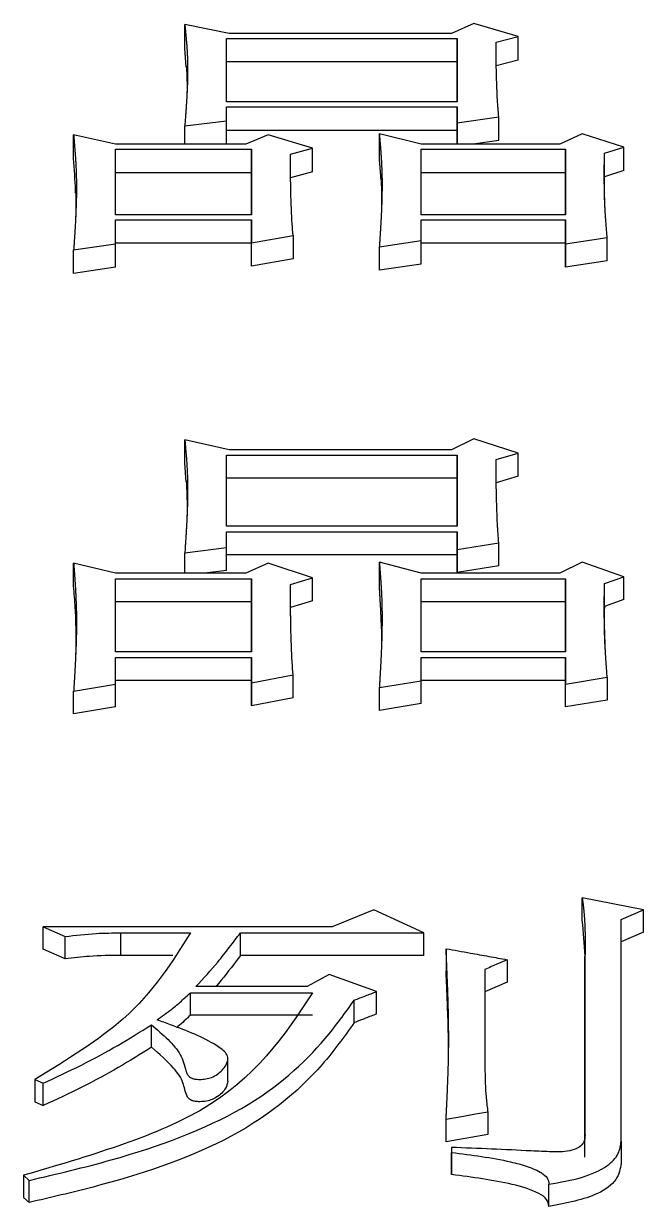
# Model space of a CAD drawing. Header units: millimetres. Extents: x 2223 to 4172, y 741 to 2119.
# Drawn here: x 2699.485 to 2701.897, y 1922.507 to 1927.11 of the extents above; entities that cross this region are included whole.
import ezdxf

# ---------------------------------------------------------------- set-up
doc = ezdxf.new("R2010")
doc.units = ezdxf.units.MM

msp = doc.modelspace()

# ---------------------------------------------------------------- linework, layer by layer
at = {"color": 7, "linetype": 'Continuous', "lineweight": 25}
for p, q in [((2700.112, 1927.0136), (2700.112, 1927.1057)), ((2700.2851, 1927.0714), (2700.112, 1927.1057)), ((2701.237, 1927.1095), (2701.1505, 1927.0714)), ((2701.4101, 1927.06), (2701.237, 1927.1095)), ((2700.2743, 1927.0523), (2701.1721, 1927.0523)), ((2701.1505, 1927.0714), (2700.2851, 1927.0714)), ((2701.1721, 1926.9603), (2701.1721, 1927.0523)), ((2701.3236, 1927.037), (2701.4101, 1927.06)), ((2701.4101, 1926.9679), (2701.4101, 1927.06)), ((2700.1178, 1926.9402), (2700.112, 1927.0136)), ((2701.1721, 1926.9603), (2700.2743, 1926.9603)), ((2701.4101, 1926.9679), (2701.3236, 1926.945)), ((2701.1721, 1926.8054), (2700.2743, 1926.8054)), ((2700.2743, 1926.7312), (2700.2743, 1926.7859)), ((2700.2743, 1926.7859), (2701.1721, 1926.7859)), ((2701.1721, 1926.7859), (2701.1721, 1926.7234)), ((2701.1721, 1926.6942), (2701.1721, 1926.7859)), ((2700.112, 1926.7116), (2700.2743, 1926.7312)), ((2700.112, 1926.6409), (2700.112, 1926.7116)), ((2700.2743, 1926.6408), (2700.2743, 1926.7312)), ((2701.1721, 1926.7234), (2701.3344, 1926.7469)), ((2701.1721, 1926.7234), (2701.1721, 1926.6408)), ((2701.3344, 1926.6552), (2701.3344, 1926.7469)), ((2699.6793, 1926.5847), (2699.6793, 1926.6763)), ((2699.8416, 1926.6409), (2699.6793, 1926.6763)), ((2701.1721, 1926.6942), (2700.2743, 1926.6942)), ((2700.4366, 1926.6763), (2700.35, 1926.6408)), ((2700.6096, 1926.6251), (2700.4366, 1926.6763)), ((2700.8693, 1926.5886), (2700.8693, 1926.6802)), ((2701.0315, 1926.6408), (2700.8693, 1926.6802)), ((2701.1721, 1926.6408), (2701.1721, 1926.6942)), ((2701.6589, 1926.6802), (2701.5724, 1926.6408)), ((2701.8212, 1926.629), (2701.6589, 1926.6802)), ((2700.35, 1926.6408), (2699.8416, 1926.6409)), ((2699.8416, 1926.6211), (2700.3717, 1926.6211)), ((2699.8416, 1926.3661), (2699.8416, 1926.6211)), ((2700.3717, 1926.6211), (2700.3717, 1926.3661)), ((2700.3717, 1926.5296), (2700.3717, 1926.6211)), ((2700.5231, 1926.6014), (2700.6096, 1926.6251)), ((2700.6096, 1926.5335), (2700.6096, 1926.6251)), ((2701.5724, 1926.6408), (2701.0315, 1926.6408)), ((2701.0315, 1926.6211), (2701.594, 1926.6211)), ((2701.0315, 1926.3661), (2701.0315, 1926.6211)), ((2701.3344, 1926.6552), (2701.2351, 1926.6408)), ((2701.594, 1926.6211), (2701.594, 1926.3661)), ((2701.594, 1926.5296), (2701.594, 1926.6211)), ((2701.7455, 1926.6053), (2701.8212, 1926.629)), ((2701.8212, 1926.5375), (2701.8212, 1926.629)), ((2701.7455, 1926.5138), (2701.7455, 1926.6053)), ((2700.3717, 1926.5296), (2699.8416, 1926.5296)), ((2700.3717, 1926.3661), (2700.3717, 1926.5296)), ((2700.6096, 1926.5335), (2700.5231, 1926.5099)), ((2701.594, 1926.5296), (2701.0315, 1926.5296)), ((2701.594, 1926.3661), (2701.594, 1926.5296)), ((2701.8212, 1926.5375), (2701.7455, 1926.5138)), ((2700.3717, 1926.3661), (2699.8416, 1926.3661)), ((2699.8416, 1926.346), (2700.3717, 1926.346)), ((2699.8416, 1926.2531), (2699.8416, 1926.346)), ((2700.3717, 1926.346), (2700.3717, 1926.2571)), ((2700.3717, 1926.2548), (2700.3717, 1926.346)), ((2701.594, 1926.3661), (2701.0315, 1926.3661)), ((2701.0315, 1926.2652), (2701.0315, 1926.346)), ((2701.0315, 1926.346), (2701.594, 1926.3459)), ((2701.594, 1926.3459), (2701.594, 1926.253)), ((2701.594, 1926.2548), (2701.594, 1926.3459)), ((2699.6794, 1926.2287), (2699.8416, 1926.2531)), ((2700.3717, 1926.2548), (2699.8416, 1926.2548)), ((2699.8416, 1926.162), (2699.8416, 1926.2531)), ((2700.3717, 1926.2571), (2700.5339, 1926.2854)), ((2700.3717, 1926.1661), (2700.3717, 1926.2571)), ((2700.3717, 1926.1661), (2700.3717, 1926.2548)), ((2700.5339, 1926.2854), (2700.5339, 1926.1944)), ((2700.8693, 1926.2409), (2701.0315, 1926.2652)), ((2701.0315, 1926.1741), (2701.0315, 1926.2652)), ((2701.594, 1926.2548), (2701.0315, 1926.2548)), ((2701.594, 1926.253), (2701.7563, 1926.2773)), ((2701.594, 1926.162), (2701.594, 1926.2548)), ((2701.594, 1926.253), (2701.594, 1926.162)), ((2701.7563, 1926.1863), (2701.7563, 1926.2773)), ((2699.6794, 1926.1377), (2699.6794, 1926.2287)), ((2700.8693, 1926.1499), (2700.8693, 1926.2409)), ((2699.8416, 1926.162), (2699.6794, 1926.1377)), ((2700.5339, 1926.1944), (2700.3717, 1926.1661)), ((2701.0315, 1926.1741), (2700.8693, 1926.1499)), ((2701.7563, 1926.1863), (2701.594, 1926.162)), ((2700.1121, 1925.3999), (2700.1121, 1925.4899)), ((2700.2851, 1925.4515), (2700.1121, 1925.4899)), ((2701.2371, 1925.4942), (2701.1505, 1925.4515)), ((2701.4101, 1925.4387), (2701.2371, 1925.4942)), ((2700.2743, 1925.4302), (2701.1722, 1925.4301)), ((2701.1505, 1925.4515), (2700.2851, 1925.4515)), ((2701.1722, 1925.3402), (2701.1722, 1925.4301)), ((2701.3236, 1925.413), (2701.4101, 1925.4387)), ((2701.4101, 1925.3487), (2701.4101, 1925.4387)), ((2700.1173, 1925.3253), (2700.1121, 1925.3999)), ((2701.1722, 1925.3402), (2700.2743, 1925.3402)), ((2701.4101, 1925.3487), (2701.3236, 1925.3231)), ((2701.1722, 1925.1542), (2700.2743, 1925.1542)), ((2700.2743, 1925.0714), (2700.2743, 1925.1325)), ((2700.2743, 1925.1325), (2701.1722, 1925.1325)), ((2701.1722, 1925.1325), (2701.1722, 1925.0627)), ((2701.1722, 1925.0429), (2701.1722, 1925.1325)), ((2700.1121, 1925.0496), (2700.2743, 1925.0714)), ((2700.2743, 1924.9819), (2700.2743, 1925.0714)), ((2701.1722, 1925.0627), (2701.3344, 1925.0889)), ((2701.1722, 1925.0627), (2701.1722, 1924.9732)), ((2701.3344, 1924.9993), (2701.3344, 1925.0889)), ((2699.6794, 1924.9208), (2699.6794, 1925.0102)), ((2699.8416, 1924.9707), (2699.6794, 1925.0102)), ((2700.1121, 1924.9707), (2700.1121, 1925.0496)), ((2701.1722, 1925.0429), (2700.2743, 1925.0429)), ((2700.4366, 1925.0102), (2700.3501, 1924.9707)), ((2700.6097, 1924.9531), (2700.4366, 1925.0102)), ((2700.8693, 1924.9251), (2700.8693, 1925.0145)), ((2701.0315, 1924.9706), (2700.8693, 1925.0145)), ((2701.1722, 1924.9732), (2701.1722, 1925.0429)), ((2701.6589, 1925.0145), (2701.5724, 1924.9706)), ((2701.8212, 1924.9574), (2701.6589, 1925.0145)), ((2700.3501, 1924.9707), (2699.8416, 1924.9707)), ((2700.2743, 1924.9819), (2700.1905, 1924.9707)), ((2701.5724, 1924.9706), (2701.0315, 1924.9706)), ((2701.3344, 1924.9993), (2701.1722, 1924.9732)), ((2699.8416, 1924.9487), (2700.3717, 1924.9487)), ((2699.8416, 1924.6648), (2699.8416, 1924.9487)), ((2700.3717, 1924.9487), (2700.3717, 1924.6648)), ((2700.3717, 1924.8593), (2700.3717, 1924.9487)), ((2700.5231, 1924.9266), (2700.6097, 1924.9531)), ((2700.6097, 1924.8637), (2700.6097, 1924.9531)), ((2701.0315, 1924.9486), (2701.594, 1924.9486)), ((2701.0315, 1924.6648), (2701.0315, 1924.9486)), ((2701.594, 1924.9486), (2701.594, 1924.6648)), ((2701.594, 1924.8593), (2701.594, 1924.9486)), ((2701.7455, 1924.931), (2701.8212, 1924.9574)), ((2701.7455, 1924.8417), (2701.7455, 1924.931)), ((2701.8212, 1924.8681), (2701.8212, 1924.9574)), ((2700.3717, 1924.8593), (2699.8416, 1924.8593)), ((2700.3717, 1924.6648), (2700.3717, 1924.8593)), ((2700.6097, 1924.8637), (2700.5231, 1924.8373)), ((2701.594, 1924.8593), (2701.0315, 1924.8593)), ((2701.594, 1924.6648), (2701.594, 1924.8593)), ((2701.7455, 1924.8417), (2701.7454, 1924.8337)), ((2701.8212, 1924.8681), (2701.7455, 1924.8417)), ((2700.5244, 1924.7875), (2700.5239, 1924.8186)), ((2700.3717, 1924.6648), (2699.8416, 1924.6648)), ((2699.8416, 1924.5392), (2699.8416, 1924.6424)), ((2699.8416, 1924.6424), (2700.3717, 1924.6424)), ((2700.3717, 1924.6424), (2700.3717, 1924.5437)), ((2700.3717, 1924.5535), (2700.3717, 1924.6424)), ((2701.594, 1924.6648), (2701.0315, 1924.6648)), ((2701.0315, 1924.6424), (2701.594, 1924.6424)), ((2701.0316, 1924.5527), (2701.0315, 1924.6424)), ((2701.594, 1924.6424), (2701.5941, 1924.5392)), ((2701.594, 1924.5535), (2701.594, 1924.6424)), ((2700.3717, 1924.5535), (2699.8416, 1924.5535)), ((2700.3717, 1924.5437), (2700.534, 1924.5752)), ((2700.3717, 1924.4549), (2700.3717, 1924.5535)), ((2700.534, 1924.4863), (2700.534, 1924.5752)), ((2700.8693, 1924.5257), (2701.0316, 1924.5527)), ((2701.594, 1924.5535), (2701.0315, 1924.5535)), ((2701.0315, 1924.4639), (2701.0316, 1924.5527)), ((2701.594, 1924.4504), (2701.594, 1924.5535)), ((2701.5941, 1924.5392), (2701.7563, 1924.5661)), ((2701.7563, 1924.5661), (2701.7563, 1924.4773)), ((2699.6794, 1924.5122), (2699.8416, 1924.5392)), ((2699.6794, 1924.4234), (2699.6794, 1924.5122)), ((2699.8416, 1924.4504), (2699.8416, 1924.5392)), ((2700.3717, 1924.5437), (2700.3717, 1924.4549)), ((2700.8693, 1924.4369), (2700.8693, 1924.5257)), ((2701.594, 1924.4504), (2701.5941, 1924.5392)), ((2700.534, 1924.4863), (2700.3717, 1924.4549)), ((2701.0315, 1924.4639), (2700.8693, 1924.4369)), ((2701.7563, 1924.4773), (2701.594, 1924.4504)), ((2699.8416, 1924.4504), (2699.6794, 1924.4234)), ((2701.8969, 1923.6611), (2701.659, 1923.7082)), ((2701.659, 1923.6205), (2701.659, 1923.7082)), ((2700.8477, 1923.6611), (2700.6854, 1923.5951)), ((2701.0424, 1923.5714), (2700.8477, 1923.6611)), ((2701.8104, 1923.6234), (2701.8969, 1923.6611)), ((2701.8969, 1923.5735), (2701.8969, 1923.6611)), ((2699.5604, 1923.5951), (2699.6469, 1923.5572)), ((2700.6854, 1923.5951), (2699.5604, 1923.5951)), ((2699.5604, 1923.5075), (2699.5604, 1923.5951)), ((2701.8104, 1922.7611), (2701.8104, 1923.6234)), ((2699.6469, 1923.4697), (2699.6469, 1923.5572)), ((2699.8633, 1923.5714), (2700.1336, 1923.5714)), ((2699.8633, 1923.4839), (2699.8633, 1923.5714)), ((2700.3284, 1923.5714), (2701.0424, 1923.5714)), ((2700.3284, 1923.4839), (2700.3284, 1923.5714)), ((2701.0424, 1923.4839), (2701.0424, 1923.5714)), ((2701.8969, 1923.5735), (2701.8104, 1923.5358)), ((2699.6469, 1923.4697), (2699.5604, 1923.5075)), ((2701.1289, 1923.5098), (2701.1289, 1923.4223)), ((2700.0652, 1923.4839), (2699.8633, 1923.4839)), ((2701.0424, 1923.4839), (2700.3284, 1923.4839)), ((2701.3669, 1923.467), (2701.3669, 1923.3796)), ((2701.6698, 1923.4813), (2701.6698, 1922.7856)), ((2701.6698, 1923.446), (2701.6698, 1923.4813)), ((2701.6698, 1923.3939), (2701.6698, 1923.446)), ((2700.6746, 1923.4099), (2700.5881, 1923.3622)), ((2700.8585, 1923.343), (2700.6746, 1923.4099)), ((2701.2804, 1923.429), (2701.2804, 1923.0346)), ((2700.5881, 1923.3622), (2700.1554, 1923.3622)), ((2701.3669, 1923.3796), (2701.2804, 1923.3416)), ((2701.6698, 1922.6991), (2701.6698, 1923.3939)), ((2700.1337, 1923.3383), (2700.6097, 1923.3382)), ((2700.1337, 1923.251), (2700.1337, 1923.3383)), ((2700.7719, 1923.2223), (2700.7719, 1923.3095)), ((2700.8585, 1923.2558), (2700.8585, 1923.343)), ((2699.9823, 1923.1264), (2699.9823, 1923.2135)), ((2700.6097, 1923.251), (2700.1337, 1923.251)), ((2700.2798, 1922.9938), (2700.2798, 1923.0809)), ((2699.5279, 1923.0006), (2699.5604, 1922.986)), ((2699.5279, 1923.0006), (2699.5279, 1922.9138)), ((2699.5604, 1922.8992), (2699.5604, 1922.986)), ((2699.528, 1922.9138), (2699.5604, 1922.8992)), ((2701.2912, 1922.8738), (2701.2912, 1922.7872)), ((2701.1289, 1922.7579), (2701.1289, 1922.8445)), ((2701.2912, 1922.7872), (2701.1289, 1922.7579)), ((2701.8104, 1922.7611), (2701.8104, 1922.6746)), ((2701.1506, 1922.7365), (2701.1506, 1922.7168)), ((2701.1506, 1922.7365), (2701.1506, 1922.65)), ((2701.1506, 1922.6304), (2701.1506, 1922.7168)), ((2699.4847, 1922.628), (2699.4847, 1922.5417)), ((2699.4847, 1922.628), (2699.5063, 1922.6083)), ((2701.5292, 1922.5071), (2701.5292, 1922.5934)), ((2699.4847, 1922.5417), (2699.5063, 1922.522))]:
    msp.add_line(p, q, dxfattribs=at)
at = {"color": 7, "linetype": 'Continuous', "lineweight": 25, "flags": 128}
for points in [[(2701.2912, 1922.8738), (2701.2442, 1922.8653), (2701.1972, 1922.8568), (2701.1289, 1922.8445)], [(2699.5063, 1922.522), (2699.5063, 1922.5606), (2699.5063, 1922.5844), (2699.5063, 1922.6083)]]:
    msp.add_lwpolyline(points, dxfattribs=at)
at = {"color": 7, "linetype": 'Continuous', "lineweight": 25}
for points, knots in [([(2700.112, 1927.1057), (2700.1123, 1927.103), (2700.1129, 1927.0975), (2700.1136, 1927.0906), (2700.1142, 1927.0838), (2700.1148, 1927.0783), (2700.1154, 1927.0714), (2700.116, 1927.0659), (2700.1166, 1927.059), (2700.1171, 1927.0535), (2700.1177, 1927.0466), (2700.1182, 1927.0411), (2700.1188, 1927.0342), (2700.1192, 1927.0287), (2700.1197, 1927.0218), (2700.1201, 1927.0163), (2700.1206, 1927.0094), (2700.1209, 1927.0039), (2700.1213, 1926.9969), (2700.1216, 1926.9914), (2700.1218, 1926.9859), (2700.122, 1926.9803), (2700.1222, 1926.9748), (2700.1225, 1926.9679), (2700.1226, 1926.9623), (2700.1228, 1926.9554), (2700.1228, 1926.9498), (2700.1229, 1926.9429), (2700.123, 1926.9373), (2700.123, 1926.9303), (2700.123, 1926.9248), (2700.1229, 1926.9178), (2700.1228, 1926.9025), (2700.1223, 1926.883), (2700.1216, 1926.8634), (2700.1211, 1926.8522), (2700.1208, 1926.8452), (2700.1204, 1926.8382), (2700.1202, 1926.8326), (2700.1198, 1926.8256), (2700.1195, 1926.82), (2700.1191, 1926.813), (2700.1187, 1926.8074), (2700.1183, 1926.8004), (2700.1179, 1926.7947), (2700.1175, 1926.7877), (2700.1171, 1926.7821), (2700.1166, 1926.7751), (2700.1162, 1926.7694), (2700.1158, 1926.7638), (2700.1155, 1926.7582), (2700.115, 1926.7525), (2700.1145, 1926.7455), (2700.1141, 1926.7398), (2700.1136, 1926.7328), (2700.1132, 1926.7271), (2700.1126, 1926.7196), (2700.1123, 1926.7149), (2700.112, 1926.7116)], [0, 0, 0, 0, 0.021203, 0.042406, 0.053008, 0.074211, 0.084813, 0.106016, 0.116618, 0.137821, 0.148423, 0.169626, 0.180228, 0.201431, 0.212032, 0.233236, 0.243837, 0.265041, 0.275642, 0.296845, 0.307447, 0.318049, 0.339252, 0.349854, 0.371057, 0.381659, 0.402862, 0.413463, 0.434667, 0.445268, 0.466472, 0.477073, 0.498276, 0.58309, 0.625497, 0.6467, 0.667903, 0.678505, 0.699708, 0.71031, 0.731513, 0.742115, 0.763318, 0.773919, 0.795123, 0.805724, 0.826928, 0.837529, 0.858732, 0.869334, 0.879936, 0.901139, 0.911741, 0.932944, 0.943545, 0.964749, 0.97535, 1, 1, 1, 1]), ([(2700.2743, 1926.8054), (2700.2743, 1926.8469), (2700.2743, 1926.9298), (2700.2743, 1927.0115), (2700.2743, 1927.0523)], [0, 0, 0, 0, 0.499996, 1, 1, 1, 1]), ([(2701.1721, 1927.0523), (2701.1721, 1927.0115), (2701.1721, 1926.9297), (2701.1721, 1926.8469), (2701.1721, 1926.8054)], [0, 0, 0, 0, 0.499996, 1, 1, 1, 1]), ([(2701.3344, 1926.7469), (2701.3333, 1926.7582), (2701.3319, 1926.7724), (2701.3305, 1926.7894), (2701.3299, 1926.7979), (2701.3289, 1926.8148), (2701.3272, 1926.8515), (2701.3255, 1926.8909), (2701.3249, 1926.9217), (2701.3247, 1926.9315), (2701.3246, 1926.9371), (2701.3245, 1926.9413), (2701.3245, 1926.9455), (2701.3244, 1926.9497), (2701.3243, 1926.9539), (2701.3243, 1926.9581), (2701.3242, 1926.9623), (2701.3242, 1926.9665), (2701.3241, 1926.9707), (2701.3241, 1926.9749), (2701.324, 1926.9805), (2701.324, 1926.986), (2701.3239, 1926.9916), (2701.3239, 1926.9958), (2701.3239, 1926.9993), (2701.3238, 1927.0021), (2701.3238, 1927.0042), (2701.3238, 1927.0063), (2701.3238, 1927.0083), (2701.3238, 1927.0111), (2701.3237, 1927.0139), (2701.3237, 1927.0167), (2701.3237, 1927.0188), (2701.3237, 1927.0209), (2701.3237, 1927.0229), (2701.3237, 1927.025), (2701.3236, 1927.0271), (2701.3236, 1927.0292), (2701.3236, 1927.0313), (2701.3236, 1927.0339), (2701.3236, 1927.0358), (2701.3236, 1927.037)], [0, 0, 0, 0, 0.11615, 0.145188, 0.174226, 0.203263, 0.319414, 0.551716, 0.609791, 0.638828, 0.653347, 0.667866, 0.682385, 0.696903, 0.711422, 0.725941, 0.74046, 0.754979, 0.769497, 0.784016, 0.798535, 0.827572, 0.842091, 0.85661, 0.871129, 0.878388, 0.885648, 0.892907, 0.900166, 0.907426, 0.921944, 0.929204, 0.936463, 0.943723, 0.950982, 0.958241, 0.965501, 0.97276, 0.98002, 0.987279, 1, 1, 1, 1]), ([(2700.1185, 1926.9444), (2700.1195, 1926.9212), (2700.1214, 1926.8722), (2700.1204, 1926.8436), (2700.1199, 1926.8286)], [0, 0, 0, 0, 0.475906, 1, 1, 1, 1]), ([(2701.1721, 1926.8054), (2701.1721, 1926.8161), (2701.1721, 1926.8682), (2701.1721, 1926.9195), (2701.1721, 1926.9603)], [0, 0, 0, 0, 0.205958, 1, 1, 1, 1]), ([(2699.6793, 1926.6763), (2699.6795, 1926.6747), (2699.6798, 1926.6714), (2699.6802, 1926.6664), (2699.6806, 1926.6615), (2699.681, 1926.6566), (2699.6814, 1926.6516), (2699.6818, 1926.6467), (2699.6821, 1926.6417), (2699.6825, 1926.6368), (2699.6829, 1926.6318), (2699.6833, 1926.6269), (2699.6837, 1926.622), (2699.684, 1926.617), (2699.6844, 1926.6129), (2699.6847, 1926.6087), (2699.6849, 1926.6046), (2699.6853, 1926.5997), (2699.6857, 1926.593), (2699.6862, 1926.5864), (2699.6867, 1926.5781), (2699.6872, 1926.5699), (2699.6878, 1926.5599), (2699.6883, 1926.55), (2699.6887, 1926.54), (2699.6891, 1926.53), (2699.6895, 1926.5201), (2699.6897, 1926.5117), (2699.6899, 1926.5034), (2699.69, 1926.4951), (2699.6902, 1926.4851), (2699.6902, 1926.4751), (2699.6902, 1926.4651), (2699.6901, 1926.445), (2699.6896, 1926.4149), (2699.6884, 1926.3847), (2699.6874, 1926.3612), (2699.6867, 1926.3477), (2699.686, 1926.3342), (2699.6854, 1926.3241), (2699.685, 1926.3157), (2699.6846, 1926.3089), (2699.6843, 1926.3047), (2699.6841, 1926.3005), (2699.6838, 1926.2963), (2699.6835, 1926.2912), (2699.6831, 1926.2861), (2699.6829, 1926.2819), (2699.6826, 1926.2777), (2699.6823, 1926.2734), (2699.682, 1926.2684), (2699.6817, 1926.2641), (2699.6815, 1926.2607), (2699.6813, 1926.2582), (2699.6812, 1926.2557), (2699.681, 1926.2531), (2699.6808, 1926.2506), (2699.6807, 1926.248), (2699.6805, 1926.2455), (2699.6803, 1926.243), (2699.6802, 1926.2408), (2699.68, 1926.2387), (2699.6799, 1926.2366), (2699.6797, 1926.234), (2699.6795, 1926.2314), (2699.6794, 1926.2296), (2699.6794, 1926.2287)], [0, 0, 0, 0, 0.011199, 0.022398, 0.033596, 0.044795, 0.055994, 0.067193, 0.078392, 0.089591, 0.100789, 0.111988, 0.123187, 0.134386, 0.145585, 0.151184, 0.162383, 0.173582, 0.184781, 0.207178, 0.218377, 0.240775, 0.263172, 0.28557, 0.307968, 0.330365, 0.352763, 0.375161, 0.38636, 0.408757, 0.431155, 0.453553, 0.47595, 0.498348, 0.587939, 0.67753, 0.699928, 0.744723, 0.767121, 0.789519, 0.811916, 0.823115, 0.834314, 0.839913, 0.851112, 0.862311, 0.87351, 0.884709, 0.890308, 0.901507, 0.912706, 0.923905, 0.929504, 0.935103, 0.940703, 0.946302, 0.951902, 0.957501, 0.9631, 0.9687, 0.974299, 0.977099, 0.982698, 0.988298, 0.994149, 1, 1, 1, 1]), ([(2700.8693, 1926.6802), (2700.8694, 1926.6781), (2700.8697, 1926.6749), (2700.8701, 1926.6707), (2700.8703, 1926.6676), (2700.8706, 1926.6644), (2700.8709, 1926.6612), (2700.8711, 1926.6581), (2700.8714, 1926.6549), (2700.8717, 1926.6517), (2700.8719, 1926.6486), (2700.8722, 1926.6454), (2700.8724, 1926.6422), (2700.8727, 1926.6391), (2700.8729, 1926.6359), (2700.8733, 1926.6317), (2700.8736, 1926.6274), (2700.8739, 1926.6232), (2700.8742, 1926.62), (2700.8744, 1926.6169), (2700.8747, 1926.6137), (2700.8749, 1926.6105), (2700.8751, 1926.6073), (2700.8753, 1926.6042), (2700.8756, 1926.601), (2700.8758, 1926.5978), (2700.876, 1926.5946), (2700.8762, 1926.5914), (2700.8765, 1926.5872), (2700.8767, 1926.583), (2700.877, 1926.5787), (2700.8772, 1926.5755), (2700.8775, 1926.5692), (2700.8782, 1926.5553), (2700.8789, 1926.5383), (2700.8793, 1926.5234), (2700.8795, 1926.5159), (2700.8796, 1926.5117), (2700.8796, 1926.5085), (2700.8797, 1926.5053), (2700.8797, 1926.5021), (2700.8797, 1926.4989), (2700.8798, 1926.4957), (2700.8798, 1926.4925), (2700.8798, 1926.4882), (2700.8798, 1926.4839), (2700.8798, 1926.4796), (2700.8798, 1926.4764), (2700.8798, 1926.4732), (2700.8798, 1926.47), (2700.8797, 1926.4668), (2700.8797, 1926.4636), (2700.8797, 1926.4604), (2700.8796, 1926.4572), (2700.8796, 1926.454), (2700.8795, 1926.4507), (2700.8795, 1926.4475), (2700.8794, 1926.4443), (2700.8793, 1926.4411), (2700.8793, 1926.4379), (2700.8792, 1926.4336), (2700.8791, 1926.4293), (2700.879, 1926.425), (2700.8789, 1926.4218), (2700.8788, 1926.4186), (2700.8787, 1926.4153), (2700.8786, 1926.4121), (2700.8784, 1926.4057), (2700.8778, 1926.3917), (2700.8771, 1926.3745), (2700.8764, 1926.3594), (2700.876, 1926.3518), (2700.8758, 1926.3475), (2700.8756, 1926.3443), (2700.8754, 1926.341), (2700.8752, 1926.3378), (2700.875, 1926.3346), (2700.8748, 1926.3302), (2700.8746, 1926.3259), (2700.8743, 1926.3216), (2700.8741, 1926.3184), (2700.8739, 1926.3151), (2700.8737, 1926.3119), (2700.8735, 1926.3086), (2700.8734, 1926.3054), (2700.8732, 1926.3021), (2700.873, 1926.2989), (2700.8728, 1926.2956), (2700.8726, 1926.2924), (2700.8724, 1926.2891), (2700.8721, 1926.2848), (2700.8718, 1926.2805), (2700.8715, 1926.2761), (2700.8713, 1926.2729), (2700.8711, 1926.2696), (2700.8709, 1926.2664), (2700.8707, 1926.2631), (2700.8705, 1926.2599), (2700.8703, 1926.2566), (2700.8701, 1926.2533), (2700.8699, 1926.2501), (2700.8696, 1926.2459), (2700.8694, 1926.2429), (2700.8693, 1926.2409)], [0, 0, 0, 0, 0.014617, 0.021926, 0.029235, 0.036543, 0.043852, 0.051161, 0.058469, 0.065778, 0.073086, 0.080395, 0.087704, 0.095012, 0.102321, 0.10963, 0.124247, 0.131556, 0.138864, 0.146173, 0.153482, 0.16079, 0.168099, 0.175407, 0.182716, 0.190025, 0.197333, 0.204642, 0.211951, 0.226568, 0.233877, 0.241185, 0.248494, 0.277729, 0.336198, 0.365433, 0.38005, 0.387359, 0.394667, 0.401976, 0.409284, 0.416593, 0.423902, 0.43121, 0.438519, 0.453136, 0.460445, 0.467754, 0.475062, 0.482371, 0.48968, 0.496988, 0.504297, 0.511606, 0.518914, 0.526223, 0.533531, 0.54084, 0.548149, 0.555457, 0.562766, 0.577383, 0.584692, 0.592001, 0.599309, 0.606618, 0.613927, 0.621235, 0.65047, 0.708939, 0.738174, 0.752791, 0.7601, 0.767408, 0.774717, 0.782026, 0.789334, 0.796643, 0.81126, 0.818569, 0.825877, 0.833186, 0.840495, 0.847803, 0.855112, 0.862421, 0.869729, 0.877038, 0.884347, 0.891655, 0.898964, 0.913581, 0.92089, 0.928198, 0.935507, 0.942816, 0.950124, 0.957433, 0.964742, 0.97205, 0.979359, 0.986668, 1, 1, 1, 1]), ([(2699.6871, 1926.45), (2699.687, 1926.4533), (2699.6855, 1926.4986), (2699.6823, 1926.5433), (2699.6793, 1926.5847)], [0, 0, 0, 0, 0.073846, 1, 1, 1, 1]), ([(2700.5339, 1926.2854), (2700.5324, 1926.3004), (2700.5302, 1926.3228), (2700.5287, 1926.3489), (2700.5281, 1926.3619), (2700.5275, 1926.3749), (2700.5258, 1926.4139), (2700.5246, 1926.4528), (2700.5242, 1926.486), (2700.5241, 1926.4915), (2700.524, 1926.497), (2700.5239, 1926.5026), (2700.5238, 1926.5072), (2700.5238, 1926.5118), (2700.5237, 1926.5164), (2700.5237, 1926.5219), (2700.5236, 1926.5274), (2700.5236, 1926.532), (2700.5235, 1926.5366), (2700.5235, 1926.5412), (2700.5234, 1926.5467), (2700.5234, 1926.5513), (2700.5234, 1926.5559), (2700.5233, 1926.5605), (2700.5233, 1926.565), (2700.5233, 1926.5687), (2700.5233, 1926.5715), (2700.5233, 1926.5742), (2700.5232, 1926.5765), (2700.5232, 1926.5788), (2700.5232, 1926.5811), (2700.5232, 1926.5838), (2700.5232, 1926.5861), (2700.5232, 1926.5884), (2700.5232, 1926.5907), (2700.5231, 1926.5934), (2700.5231, 1926.5957), (2700.5231, 1926.5984), (2700.5231, 1926.6001), (2700.5231, 1926.6014)], [0, 0, 0, 0, 0.14049, 0.210735, 0.245858, 0.263419, 0.333664, 0.614647, 0.632209, 0.64977, 0.667331, 0.684892, 0.702453, 0.711234, 0.728795, 0.746356, 0.763917, 0.781479, 0.790259, 0.80782, 0.825382, 0.842943, 0.851723, 0.869285, 0.886846, 0.895626, 0.904407, 0.913188, 0.921968, 0.926358, 0.935139, 0.94392, 0.9527, 0.957091, 0.965871, 0.974652, 0.983432, 0.987823, 1, 1, 1, 1]), ([(2700.8763, 1926.4986), (2700.8762, 1926.5005), (2700.8759, 1926.5044), (2700.8755, 1926.5105), (2700.8751, 1926.5169), (2700.8746, 1926.5232), (2700.8741, 1926.5296), (2700.8736, 1926.5359), (2700.8731, 1926.5423), (2700.8724, 1926.5507), (2700.8717, 1926.5592), (2700.871, 1926.5676), (2700.8705, 1926.5739), (2700.8699, 1926.5809), (2700.8695, 1926.5858), (2700.8693, 1926.5886)], [0, 0, 0, 0, 0.061211, 0.131674, 0.202137, 0.272601, 0.343064, 0.413527, 0.48399, 0.554454, 0.69538, 0.765843, 0.836306, 0.90677, 1, 1, 1, 1]), ([(2701.7563, 1926.2773), (2701.756, 1926.281), (2701.7553, 1926.2884), (2701.7544, 1926.2995), (2701.7535, 1926.3105), (2701.7526, 1926.3216), (2701.7517, 1926.3326), (2701.7508, 1926.3436), (2701.7492, 1926.3657), (2701.7477, 1926.3914), (2701.7466, 1926.417), (2701.7462, 1926.4298), (2701.7459, 1926.4389), (2701.7456, 1926.448), (2701.7454, 1926.459), (2701.7452, 1926.4699), (2701.7451, 1926.4809), (2701.745, 1926.4918), (2701.7449, 1926.5027), (2701.7449, 1926.5118), (2701.7449, 1926.5209), (2701.7449, 1926.5299), (2701.7449, 1926.539), (2701.745, 1926.5463), (2701.745, 1926.5517), (2701.745, 1926.5571), (2701.7451, 1926.5626), (2701.7451, 1926.568), (2701.7451, 1926.5734), (2701.7452, 1926.5789), (2701.7452, 1926.5843), (2701.7453, 1926.5888), (2701.7453, 1926.5924), (2701.7453, 1926.5947), (2701.7454, 1926.5969), (2701.7454, 1926.5992), (2701.7454, 1926.6021), (2701.7454, 1926.6042), (2701.7455, 1926.6053)], [0, 0, 0, 0, 0.033402, 0.066804, 0.100206, 0.133609, 0.167011, 0.200413, 0.233815, 0.367425, 0.43423, 0.467632, 0.484333, 0.517735, 0.551137, 0.584539, 0.617941, 0.651344, 0.684746, 0.718148, 0.734849, 0.768251, 0.801653, 0.818354, 0.835056, 0.851757, 0.868458, 0.885159, 0.90186, 0.918561, 0.935262, 0.951963, 0.960314, 0.968664, 0.972839, 0.98119, 0.989541, 1, 1, 1, 1]), ([(2700.8764, 1926.4972), (2700.8764, 1926.496), (2700.8767, 1926.4908), (2700.8784, 1926.4418), (2700.8782, 1926.4104), (2700.878, 1926.3973), (2700.8779, 1926.3943), (2700.8779, 1926.3944), (2700.8779, 1926.3945)], [0, 0, 0, 0, 0.118429, 0.503621, 0.817999, 0.925851, 0.976347, 1, 1, 1, 1]), ([(2701.7486, 1926.3762), (2701.7482, 1926.3863), (2701.7469, 1926.414), (2701.7456, 1926.4632), (2701.7454, 1926.5049), (2701.7454, 1926.5151), (2701.7454, 1926.5175)], [0, 0, 0, 0, 0.228625, 0.628468, 0.911282, 1, 1, 1, 1]), ([(2699.6869, 1926.4576), (2699.6874, 1926.4396), (2699.6887, 1926.3947), (2699.6873, 1926.3624), (2699.6865, 1926.3429)], [0, 0, 0, 0, 0.3993441, 1, 1, 1, 1]), ([(2700.1121, 1925.4899), (2700.1123, 1925.4869), (2700.1129, 1925.4807), (2700.1136, 1925.473), (2700.1143, 1925.4653), (2700.1148, 1925.4592), (2700.1155, 1925.4515), (2700.116, 1925.4453), (2700.1166, 1925.4377), (2700.1171, 1925.4315), (2700.1178, 1925.4238), (2700.1182, 1925.4176), (2700.1188, 1925.4099), (2700.1192, 1925.4037), (2700.1197, 1925.396), (2700.1201, 1925.3898), (2700.1206, 1925.3821), (2700.1209, 1925.3759), (2700.1213, 1925.3682), (2700.1216, 1925.362), (2700.1218, 1925.3558), (2700.1221, 1925.3496), (2700.1223, 1925.3434), (2700.1225, 1925.3357), (2700.1226, 1925.3295), (2700.1228, 1925.3217), (2700.1229, 1925.3155), (2700.123, 1925.3077), (2700.123, 1925.3015), (2700.123, 1925.2937), (2700.123, 1925.2875), (2700.1229, 1925.2797), (2700.1228, 1925.2626), (2700.1223, 1925.2408), (2700.1216, 1925.219), (2700.1211, 1925.2065), (2700.1208, 1925.1987), (2700.1205, 1925.1908), (2700.1202, 1925.1846), (2700.1198, 1925.1768), (2700.1195, 1925.1705), (2700.1191, 1925.1627), (2700.1188, 1925.1564), (2700.1183, 1925.1486), (2700.118, 1925.1423), (2700.1175, 1925.1345), (2700.1171, 1925.1282), (2700.1167, 1925.1203), (2700.1163, 1925.114), (2700.1159, 1925.1078), (2700.1155, 1925.1015), (2700.1151, 1925.0952), (2700.1146, 1925.0873), (2700.1142, 1925.081), (2700.1136, 1925.0732), (2700.1132, 1925.0669), (2700.1127, 1925.0585), (2700.1123, 1925.0532), (2700.1121, 1925.0496)], [0, 0, 0, 0, 0.021203, 0.042406, 0.053008, 0.074211, 0.084813, 0.106016, 0.116618, 0.137821, 0.148423, 0.169626, 0.180228, 0.201431, 0.212032, 0.233236, 0.243837, 0.265041, 0.275642, 0.296845, 0.307447, 0.318049, 0.339252, 0.349854, 0.371057, 0.381658, 0.402862, 0.413463, 0.434667, 0.445268, 0.466472, 0.477073, 0.498276, 0.58309, 0.625497, 0.6467, 0.667903, 0.678505, 0.699708, 0.71031, 0.731513, 0.742114, 0.763318, 0.773919, 0.795123, 0.805724, 0.826927, 0.837529, 0.858732, 0.869334, 0.879936, 0.901139, 0.91174, 0.932944, 0.943545, 0.964749, 0.97535, 1, 1, 1, 1]), ([(2700.2743, 1925.1542), (2700.2743, 1925.2005), (2700.2743, 1925.2931), (2700.2743, 1925.3845), (2700.2743, 1925.4302)], [0, 0, 0, 0, 0.499996, 1, 1, 1, 1]), ([(2701.1722, 1925.4301), (2701.1722, 1925.3844), (2701.1722, 1925.293), (2701.1722, 1925.2005), (2701.1722, 1925.1542)], [0, 0, 0, 0, 0.4999959, 1, 1, 1, 1]), ([(2701.3344, 1925.0889), (2701.3333, 1925.1015), (2701.3319, 1925.1173), (2701.3306, 1925.1363), (2701.33, 1925.1458), (2701.3289, 1925.1647), (2701.3272, 1925.2057), (2701.3255, 1925.2497), (2701.3249, 1925.2841), (2701.3247, 1925.2951), (2701.3246, 1925.3014), (2701.3246, 1925.306), (2701.3245, 1925.3107), (2701.3244, 1925.3154), (2701.3244, 1925.3201), (2701.3243, 1925.3248), (2701.3243, 1925.3295), (2701.3242, 1925.3342), (2701.3241, 1925.3389), (2701.3241, 1925.3435), (2701.324, 1925.3498), (2701.324, 1925.356), (2701.3239, 1925.3623), (2701.3239, 1925.3669), (2701.3239, 1925.3708), (2701.3239, 1925.3739), (2701.3238, 1925.3763), (2701.3238, 1925.3786), (2701.3238, 1925.3809), (2701.3238, 1925.3841), (2701.3238, 1925.3872), (2701.3237, 1925.3903), (2701.3237, 1925.3926), (2701.3237, 1925.395), (2701.3237, 1925.3973), (2701.3237, 1925.3996), (2701.3237, 1925.402), (2701.3237, 1925.4043), (2701.3236, 1925.4066), (2701.3236, 1925.4095), (2701.3236, 1925.4117), (2701.3236, 1925.413)], [0, 0, 0, 0, 0.11615, 0.145188, 0.174226, 0.203263, 0.319414, 0.551716, 0.609791, 0.638828, 0.653347, 0.667866, 0.682385, 0.696903, 0.711422, 0.725941, 0.74046, 0.754978, 0.769497, 0.784016, 0.798535, 0.827572, 0.842091, 0.85661, 0.871129, 0.878388, 0.885647, 0.892907, 0.900166, 0.907426, 0.921944, 0.929204, 0.936463, 0.943723, 0.950982, 0.958241, 0.965501, 0.97276, 0.98002, 0.987279, 1, 1, 1, 1]), ([(2700.1181, 1925.3301), (2700.1181, 1925.3301), (2700.1178, 1925.3324), (2700.1223, 1925.2242), (2700.1205, 1925.1903), (2700.1196, 1925.1718)], [0, 0, 0, 0, 0.01145, 0.464143, 1, 1, 1, 1]), ([(2701.1722, 1925.1542), (2701.1722, 1925.1705), (2701.1722, 1925.2329), (2701.1722, 1925.2946), (2701.1722, 1925.3402)], [0, 0, 0, 0, 0.260576, 1, 1, 1, 1]), ([(2699.6794, 1925.0102), (2699.6796, 1925.007), (2699.68, 1925.0022), (2699.6804, 1924.9958), (2699.6808, 1924.991), (2699.6811, 1924.9863), (2699.6815, 1924.9815), (2699.6818, 1924.9767), (2699.6822, 1924.9719), (2699.6825, 1924.9671), (2699.6828, 1924.9623), (2699.6832, 1924.9575), (2699.6835, 1924.9527), (2699.6839, 1924.9463), (2699.6844, 1924.9399), (2699.6848, 1924.9335), (2699.6851, 1924.9287), (2699.6854, 1924.9239), (2699.6858, 1924.9175), (2699.6862, 1924.9095), (2699.6868, 1924.8999), (2699.6873, 1924.8903), (2699.6878, 1924.8807), (2699.6882, 1924.871), (2699.6886, 1924.8614), (2699.689, 1924.8517), (2699.6893, 1924.8421), (2699.6896, 1924.8324), (2699.6898, 1924.8228), (2699.69, 1924.8131), (2699.6902, 1924.8002), (2699.6903, 1924.7873), (2699.6903, 1924.7744), (2699.6902, 1924.755), (2699.6897, 1924.7259), (2699.6889, 1924.6967), (2699.688, 1924.6739), (2699.6874, 1924.6577), (2699.6866, 1924.6414), (2699.686, 1924.6284), (2699.6855, 1924.6186), (2699.6851, 1924.6105), (2699.6847, 1924.604), (2699.6845, 1924.5991), (2699.6842, 1924.5942), (2699.6839, 1924.5893), (2699.6837, 1924.5844), (2699.6834, 1924.5795), (2699.6831, 1924.5746), (2699.6827, 1924.5681), (2699.6823, 1924.5615), (2699.6819, 1924.555), (2699.6817, 1924.5509), (2699.6815, 1924.5476), (2699.6814, 1924.5452), (2699.6812, 1924.5427), (2699.6811, 1924.5403), (2699.6809, 1924.5378), (2699.6807, 1924.5346), (2699.6805, 1924.5313), (2699.6803, 1924.528), (2699.6802, 1924.5256), (2699.6801, 1924.5231), (2699.6799, 1924.5207), (2699.6798, 1924.5182), (2699.6796, 1924.5154), (2699.6795, 1924.5134), (2699.6794, 1924.5122)], [0, 0, 0, 0, 0.019469, 0.029204, 0.038938, 0.048673, 0.058408, 0.068142, 0.077877, 0.087611, 0.097346, 0.107081, 0.116815, 0.12655, 0.146019, 0.155754, 0.165488, 0.175223, 0.184958, 0.204427, 0.223896, 0.243365, 0.262835, 0.282304, 0.301773, 0.321242, 0.340712, 0.360181, 0.37965, 0.399119, 0.418589, 0.457527, 0.476996, 0.496466, 0.574343, 0.65222, 0.67169, 0.710628, 0.749567, 0.769036, 0.788505, 0.807974, 0.817709, 0.827444, 0.837178, 0.846913, 0.856647, 0.866382, 0.876117, 0.885851, 0.90532, 0.915055, 0.92479, 0.929657, 0.934524, 0.939392, 0.944259, 0.949126, 0.953994, 0.963728, 0.968595, 0.973463, 0.97833, 0.983197, 0.988065, 0.992932, 1, 1, 1, 1]), ([(2700.8693, 1925.0145), (2700.8695, 1925.0122), (2700.8697, 1925.0087), (2700.8701, 1925.0039), (2700.8704, 1925.0004), (2700.8706, 1924.9969), (2700.8709, 1924.9934), (2700.8712, 1924.9898), (2700.8714, 1924.9863), (2700.8717, 1924.9828), (2700.8719, 1924.9792), (2700.8722, 1924.9757), (2700.8725, 1924.9722), (2700.8727, 1924.9686), (2700.873, 1924.9651), (2700.8732, 1924.9616), (2700.8736, 1924.9569), (2700.8739, 1924.9521), (2700.8742, 1924.9474), (2700.8745, 1924.9439), (2700.8747, 1924.9404), (2700.8749, 1924.9368), (2700.8751, 1924.9333), (2700.8754, 1924.9297), (2700.8756, 1924.9262), (2700.8758, 1924.9226), (2700.876, 1924.9191), (2700.8762, 1924.9156), (2700.8764, 1924.912), (2700.8767, 1924.9073), (2700.877, 1924.9026), (2700.8772, 1924.8978), (2700.8776, 1924.8907), (2700.8783, 1924.8753), (2700.8789, 1924.8564), (2700.8794, 1924.8397), (2700.8795, 1924.8314), (2700.8796, 1924.8267), (2700.8796, 1924.8231), (2700.8797, 1924.8196), (2700.8797, 1924.816), (2700.8798, 1924.8124), (2700.8798, 1924.8089), (2700.8798, 1924.8053), (2700.8798, 1924.8005), (2700.8798, 1924.7958), (2700.8798, 1924.791), (2700.8798, 1924.7874), (2700.8798, 1924.7839), (2700.8798, 1924.7803), (2700.8798, 1924.7767), (2700.8797, 1924.7731), (2700.8797, 1924.7696), (2700.8796, 1924.766), (2700.8796, 1924.7624), (2700.8796, 1924.7588), (2700.8795, 1924.7553), (2700.8794, 1924.7517), (2700.8794, 1924.7481), (2700.8793, 1924.7445), (2700.8792, 1924.7397), (2700.8791, 1924.735), (2700.879, 1924.7302), (2700.8789, 1924.7266), (2700.8788, 1924.723), (2700.8787, 1924.7194), (2700.8786, 1924.7158), (2700.8784, 1924.7087), (2700.8779, 1924.6931), (2700.8771, 1924.674), (2700.8764, 1924.6572), (2700.876, 1924.6488), (2700.8758, 1924.644), (2700.8756, 1924.6404), (2700.8754, 1924.6368), (2700.8752, 1924.6332), (2700.8751, 1924.6296), (2700.8749, 1924.626), (2700.8746, 1924.6212), (2700.8744, 1924.6164), (2700.8741, 1924.6115), (2700.874, 1924.6079), (2700.8738, 1924.6043), (2700.8736, 1924.6007), (2700.8734, 1924.5971), (2700.8732, 1924.5935), (2700.873, 1924.5899), (2700.8728, 1924.5863), (2700.8726, 1924.5827), (2700.8724, 1924.5791), (2700.8722, 1924.5754), (2700.8719, 1924.5706), (2700.8716, 1924.5658), (2700.8713, 1924.561), (2700.8711, 1924.5574), (2700.8709, 1924.5538), (2700.8707, 1924.5501), (2700.8705, 1924.5465), (2700.8703, 1924.5429), (2700.8701, 1924.5393), (2700.8699, 1924.5357), (2700.8696, 1924.5311), (2700.8694, 1924.5278), (2700.8693, 1924.5257)], [0, 0, 0, 0, 0.014624, 0.021936, 0.029248, 0.036561, 0.043873, 0.051185, 0.058497, 0.065809, 0.073121, 0.080433, 0.087745, 0.095057, 0.102369, 0.109682, 0.116994, 0.131618, 0.13893, 0.146242, 0.153554, 0.160866, 0.168178, 0.17549, 0.182803, 0.190115, 0.197427, 0.204739, 0.212051, 0.219363, 0.233987, 0.241299, 0.248611, 0.27786, 0.336357, 0.365605, 0.38023, 0.387542, 0.394854, 0.402166, 0.409478, 0.41679, 0.424102, 0.431414, 0.438727, 0.453351, 0.460663, 0.467975, 0.475287, 0.482599, 0.489911, 0.497223, 0.504535, 0.511848, 0.51916, 0.526472, 0.533784, 0.541096, 0.548408, 0.55572, 0.563032, 0.577656, 0.584969, 0.592281, 0.599593, 0.606905, 0.614217, 0.621529, 0.650778, 0.709274, 0.738523, 0.753147, 0.760459, 0.767771, 0.775083, 0.782395, 0.789708, 0.79702, 0.804332, 0.818956, 0.826268, 0.83358, 0.840892, 0.848204, 0.855516, 0.862829, 0.870141, 0.877453, 0.884765, 0.892077, 0.899389, 0.906701, 0.921325, 0.928638, 0.93595, 0.943262, 0.950574, 0.957886, 0.965198, 0.97251, 0.979822, 0.987134, 1, 1, 1, 1]), ([(2699.6854, 1924.8329), (2699.6854, 1924.834), (2699.684, 1924.8634), (2699.6816, 1924.8926), (2699.6794, 1924.9208)], [0, 0, 0, 0, 0.0374339, 1, 1, 1, 1]), ([(2700.534, 1924.5752), (2700.5325, 1924.5918), (2700.5302, 1924.6167), (2700.5287, 1924.6456), (2700.5281, 1924.6601), (2700.5275, 1924.6746), (2700.5258, 1924.718), (2700.5247, 1924.7612), (2700.5242, 1924.7982), (2700.5241, 1924.8043), (2700.524, 1924.8105), (2700.5239, 1924.8166), (2700.5239, 1924.8217), (2700.5238, 1924.8269), (2700.5238, 1924.832), (2700.5237, 1924.8381), (2700.5236, 1924.8443), (2700.5236, 1924.8494), (2700.5236, 1924.8545), (2700.5235, 1924.8596), (2700.5235, 1924.8658), (2700.5234, 1924.8709), (2700.5234, 1924.876), (2700.5234, 1924.8811), (2700.5233, 1924.8862), (2700.5233, 1924.8903), (2700.5233, 1924.8933), (2700.5233, 1924.8964), (2700.5233, 1924.899), (2700.5233, 1924.9015), (2700.5232, 1924.9041), (2700.5232, 1924.9071), (2700.5232, 1924.9097), (2700.5232, 1924.9122), (2700.5232, 1924.9148), (2700.5232, 1924.9178), (2700.5232, 1924.9204), (2700.5231, 1924.9233), (2700.5231, 1924.9252), (2700.5231, 1924.9266)], [0, 0, 0, 0, 0.14049, 0.210735, 0.245858, 0.263419, 0.333664, 0.614647, 0.632209, 0.64977, 0.667331, 0.684892, 0.702453, 0.711234, 0.728795, 0.746356, 0.763918, 0.781479, 0.790259, 0.80782, 0.825382, 0.842943, 0.851723, 0.869285, 0.886846, 0.895626, 0.904407, 0.913188, 0.921968, 0.926359, 0.935139, 0.94392, 0.9527, 0.957091, 0.965871, 0.974652, 0.983432, 0.987823, 1, 1, 1, 1]), ([(2700.878, 1924.7548), (2700.8779, 1924.759), (2700.8774, 1924.7726), (2700.8766, 1924.7909), (2700.8758, 1924.8075), (2700.8754, 1924.817), (2700.875, 1924.8241), (2700.8747, 1924.8311), (2700.8743, 1924.8382), (2700.8739, 1924.8453), (2700.8735, 1924.8524), (2700.8731, 1924.8595), (2700.8727, 1924.8666), (2700.8723, 1924.8736), (2700.8718, 1924.8831), (2700.8712, 1924.8925), (2700.8707, 1924.9019), (2700.8702, 1924.9089), (2700.8698, 1924.9167), (2700.8695, 1924.9221), (2700.8693, 1924.9251)], [0, 0, 0, 0, 0.07253, 0.238962, 0.322178, 0.363786, 0.405394, 0.447002, 0.48861, 0.530218, 0.571825, 0.613433, 0.655041, 0.696649, 0.738257, 0.821473, 0.863081, 0.904689, 0.946297, 1, 1, 1, 1]), ([(2701.7563, 1924.5661), (2701.7562, 1924.5682), (2701.7557, 1924.5743), (2701.755, 1924.5825), (2701.7544, 1924.5907), (2701.7538, 1924.5989), (2701.753, 1924.6092), (2701.7521, 1924.6214), (2701.7513, 1924.6337), (2701.7506, 1924.6439), (2701.7497, 1924.6582), (2701.7481, 1924.6848), (2701.7469, 1924.7133), (2701.7462, 1924.7356), (2701.7459, 1924.7458), (2701.7457, 1924.756), (2701.7454, 1924.7681), (2701.7452, 1924.7803), (2701.7451, 1924.7925), (2701.745, 1924.8046), (2701.7449, 1924.8168), (2701.7449, 1924.8269), (2701.7449, 1924.837), (2701.7449, 1924.8471), (2701.7449, 1924.8572), (2701.745, 1924.8653), (2701.745, 1924.8713), (2701.745, 1924.8774), (2701.7451, 1924.8834), (2701.7451, 1924.8895), (2701.7452, 1924.8955), (2701.7452, 1924.9016), (2701.7453, 1924.9076), (2701.7453, 1924.9127), (2701.7454, 1924.9167), (2701.7454, 1924.9192), (2701.7454, 1924.9217), (2701.7454, 1924.9242), (2701.7455, 1924.9275), (2701.7455, 1924.9298), (2701.7455, 1924.931)], [0, 0, 0, 0, 0.016701, 0.050103, 0.066804, 0.083505, 0.116907, 0.150309, 0.183711, 0.217114, 0.233815, 0.300619, 0.434229, 0.467631, 0.484332, 0.517734, 0.551136, 0.584538, 0.617941, 0.651343, 0.684745, 0.718147, 0.734848, 0.76825, 0.801652, 0.818353, 0.835054, 0.851755, 0.868456, 0.885157, 0.901858, 0.918559, 0.93526, 0.951962, 0.960312, 0.968663, 0.972838, 0.981188, 0.989539, 1, 1, 1, 1]), ([(2699.6845, 1924.8497), (2699.6845, 1924.8492), (2699.6851, 1924.8363), (2699.6896, 1924.7117), (2699.6874, 1924.6618), (2699.6862, 1924.6331)], [0, 0, 0, 0, 0.017281, 0.434868, 1, 1, 1, 1]), ([(2701.7491, 1924.6687), (2701.7478, 1924.7035), (2701.7459, 1924.7555), (2701.7455, 1924.808), (2701.7454, 1924.8395), (2701.7454, 1924.8391), (2701.7454, 1924.8391)], [0, 0, 0, 0, 0.575054, 0.859765, 0.986342, 1, 1, 1, 1]), ([(2700.8778, 1924.7604), (2700.878, 1924.7519), (2700.8783, 1924.7372), (2700.8782, 1924.7105), (2700.878, 1924.6998), (2700.8778, 1924.692), (2700.8779, 1924.6935), (2700.8779, 1924.6937)], [0, 0, 0, 0, 0.42739, 0.739117, 0.908863, 0.989824, 1, 1, 1, 1]), ([(2701.659, 1923.7082), (2701.6594, 1923.7047), (2701.6604, 1923.6977), (2701.6616, 1923.6889), (2701.6625, 1923.6819), (2701.6633, 1923.6748), (2701.6641, 1923.6678), (2701.6649, 1923.6608), (2701.6656, 1923.6537), (2701.6662, 1923.6467), (2701.6668, 1923.6396), (2701.6672, 1923.6343), (2701.6677, 1923.6273), (2701.6681, 1923.6202), (2701.6686, 1923.6114), (2701.6689, 1923.6043), (2701.6692, 1923.5973), (2701.6694, 1923.5902), (2701.6696, 1923.5831), (2701.6698, 1923.576), (2701.6699, 1923.5707), (2701.6699, 1923.5654), (2701.67, 1923.5601), (2701.6701, 1923.5548), (2701.6701, 1923.5504), (2701.6701, 1923.5468), (2701.6701, 1923.5433), (2701.6701, 1923.5397), (2701.6701, 1923.5362), (2701.6701, 1923.5327), (2701.6701, 1923.5291), (2701.6701, 1923.5256), (2701.6701, 1923.522), (2701.6701, 1923.5185), (2701.6701, 1923.5149), (2701.6701, 1923.5114), (2701.67, 1923.5078), (2701.67, 1923.5043), (2701.67, 1923.5007), (2701.6699, 1923.4972), (2701.6699, 1923.4936), (2701.6699, 1923.4902), (2701.6698, 1923.4861), (2701.6698, 1923.4829), (2701.6698, 1923.4813)], [0, 0, 0, 0, 0.046719, 0.093437, 0.116797, 0.140156, 0.186875, 0.210234, 0.233594, 0.280313, 0.303672, 0.327031, 0.350391, 0.397109, 0.420469, 0.467188, 0.490547, 0.513906, 0.560625, 0.583984, 0.607344, 0.630703, 0.654062, 0.677422, 0.700781, 0.712461, 0.72414, 0.7475, 0.759179, 0.770859, 0.794218, 0.805898, 0.817578, 0.840937, 0.852617, 0.864296, 0.887656, 0.899335, 0.911015, 0.934374, 0.946054, 0.957734, 0.978867, 1, 1, 1, 1]), ([(2701.6698, 1923.3939), (2701.6703, 1923.4229), (2701.6716, 1923.4988), (2701.6638, 1923.574), (2701.659, 1923.6205)], [0, 0, 0, 0, 0.383201, 1, 1, 1, 1]), ([(2700.1336, 1923.5714), (2700.0621, 1923.4563), (2699.933, 1923.2486), (2699.6528, 1923.0771), (2699.5279, 1923.0006)], [0, 0, 0, 0, 0.554519, 1, 1, 1, 1]), ([(2699.6469, 1923.5572), (2699.6867, 1923.562), (2699.7578, 1923.5704), (2699.831, 1923.5711), (2699.8633, 1923.5714)], [0, 0, 0, 0, 0.558835, 1, 1, 1, 1]), ([(2700.1554, 1923.3622), (2700.1844, 1923.3939), (2700.2304, 1923.4442), (2700.2856, 1923.5144), (2700.3141, 1923.5524), (2700.3284, 1923.5714)], [0, 0, 0, 0, 0.459907, 0.729904, 1, 1, 1, 1]), ([(2701.1289, 1922.8445), (2701.129, 1922.8467), (2701.1292, 1922.85), (2701.1294, 1922.8544), (2701.1296, 1922.8578), (2701.1298, 1922.8611), (2701.1299, 1922.8644), (2701.1301, 1922.8677), (2701.1303, 1922.871), (2701.1304, 1922.8744), (2701.1306, 1922.8777), (2701.1308, 1922.881), (2701.131, 1922.8854), (2701.1312, 1922.891), (2701.1316, 1922.8976), (2701.1319, 1922.9042), (2701.1322, 1922.9108), (2701.1325, 1922.9175), (2701.1329, 1922.9241), (2701.1332, 1922.9307), (2701.1336, 1922.9395), (2701.1341, 1922.9506), (2701.1347, 1922.9638), (2701.1352, 1922.977), (2701.1357, 1922.9902), (2701.1364, 1923.0078), (2701.137, 1923.0254), (2701.1377, 1923.0474), (2701.1382, 1923.0693), (2701.1388, 1923.0956), (2701.1391, 1923.1219), (2701.1393, 1923.1482), (2701.1392, 1923.17), (2701.1392, 1923.1875), (2701.139, 1923.2005), (2701.1389, 1923.2136), (2701.1387, 1923.2267), (2701.1385, 1923.2398), (2701.1382, 1923.2528), (2701.138, 1923.2659), (2701.1377, 1923.2789), (2701.1373, 1923.2919), (2701.1368, 1923.3093), (2701.1363, 1923.3266), (2701.1357, 1923.344), (2701.1353, 1923.3569), (2701.1348, 1923.3699), (2701.1344, 1923.3807), (2701.134, 1923.3894), (2701.1338, 1923.3959), (2701.1335, 1923.4023), (2701.1333, 1923.4088), (2701.133, 1923.4153), (2701.1327, 1923.4218), (2701.1324, 1923.4304), (2701.132, 1923.439), (2701.1316, 1923.4476), (2701.1314, 1923.4541), (2701.1311, 1923.4606), (2701.1308, 1923.467), (2701.1305, 1923.4735), (2701.1302, 1923.4799), (2701.13, 1923.4864), (2701.1297, 1923.4928), (2701.1293, 1923.5006), (2701.1291, 1923.5063), (2701.1289, 1923.5098)], [0, 0, 0, 0, 0.009839, 0.014759, 0.019678, 0.024598, 0.029518, 0.034437, 0.039357, 0.044276, 0.049196, 0.054116, 0.059035, 0.068874, 0.078714, 0.088553, 0.098392, 0.108231, 0.11807, 0.12791, 0.137749, 0.157427, 0.177105, 0.196784, 0.216462, 0.236141, 0.275497, 0.295176, 0.334533, 0.373889, 0.413246, 0.452603, 0.49196, 0.511638, 0.531317, 0.550995, 0.570673, 0.590352, 0.61003, 0.629709, 0.649387, 0.669065, 0.688744, 0.728101, 0.747779, 0.767457, 0.787136, 0.806814, 0.816653, 0.826493, 0.836332, 0.846171, 0.85601, 0.865849, 0.875689, 0.895367, 0.905206, 0.915045, 0.924884, 0.934724, 0.944563, 0.954402, 0.964241, 0.97408, 0.98392, 1, 1, 1, 1]), ([(2701.1289, 1923.5098), (2701.1605, 1923.5041), (2701.2159, 1923.4942), (2701.2953, 1923.4799), (2701.343, 1923.4713), (2701.3669, 1923.467)], [0, 0, 0, 0, 0.397994, 0.698997, 1, 1, 1, 1]), ([(2699.8633, 1923.4839), (2699.8222, 1923.4833), (2699.749, 1923.4823), (2699.6781, 1923.4736), (2699.6469, 1923.4697)], [0, 0, 0, 0, 0.5610855, 1, 1, 1, 1]), ([(2700.3284, 1923.4839), (2700.3044, 1923.4515), (2700.2741, 1923.4107), (2700.2398, 1923.3704), (2700.2328, 1923.3622)], [0, 0, 0, 0, 0.794835, 1, 1, 1, 1]), ([(2701.3669, 1923.467), (2701.3545, 1923.4616), (2701.3339, 1923.4525), (2701.3051, 1923.4399), (2701.2886, 1923.4326), (2701.2804, 1923.429)], [0, 0, 0, 0, 0.428367, 0.714183, 1, 1, 1, 1]), ([(2701.139, 1923.1129), (2701.1389, 1923.1176), (2701.1388, 1923.1398), (2701.1381, 1923.1706), (2701.1371, 1923.214), (2701.136, 1923.2487), (2701.1347, 1923.2833), (2701.1338, 1923.3093), (2701.1329, 1923.3308), (2701.1322, 1923.3481), (2701.1316, 1923.361), (2701.1311, 1923.3739), (2701.1305, 1923.3869), (2701.1298, 1923.403), (2701.1293, 1923.4148), (2701.1289, 1923.4223)], [0, 0, 0, 0, 0.045255, 0.213115, 0.297045, 0.464905, 0.548835, 0.632765, 0.716695, 0.75866, 0.800624, 0.842589, 0.884554, 0.926519, 1, 1, 1, 1]), ([(2700.6097, 1923.3382), (2700.4988, 1923.1711), (2700.2963, 1922.866), (2699.7374, 1922.7021), (2699.4847, 1922.628)], [0, 0, 0, 0, 0.5478251, 1, 1, 1, 1]), ([(2699.5063, 1922.6083), (2699.6139, 1922.6334), (2699.9169, 1922.7041), (2700.3658, 1922.8727), (2700.6298, 1923.1112), (2700.736, 1923.2594), (2700.7719, 1923.3095)], [0, 0, 0, 0, 0.181249, 0.510223, 0.834429, 1, 1, 1, 1]), ([(2700.0039, 1923.2327), (2700.0234, 1923.2466), (2700.0568, 1923.2706), (2700.0991, 1923.3061), (2700.1222, 1923.3275), (2700.1337, 1923.3383)], [0, 0, 0, 0, 0.409889, 0.704653, 1, 1, 1, 1]), ([(2700.7719, 1923.3095), (2700.7864, 1923.3151), (2700.8152, 1923.3263), (2700.8441, 1923.3374), (2700.8585, 1923.343)], [0, 0, 0, 0, 0.5, 1, 1, 1, 1]), ([(2700.7719, 1923.2223), (2700.7327, 1923.1675), (2700.6157, 1923.0036), (2700.3164, 1922.7571), (2699.8614, 1922.6045), (2699.5898, 1922.5414), (2699.5063, 1922.522)], [0, 0, 0, 0, 0.181362, 0.542092, 0.85934, 1, 1, 1, 1]), ([(2699.5604, 1922.986), (2699.6108, 1923.0094), (2699.712, 1923.0564), (2699.853, 1923.1324), (2699.9391, 1923.1864), (2699.9823, 1923.2135)], [0, 0, 0, 0, 0.33078, 0.664698, 1, 1, 1, 1]), ([(2699.9823, 1923.2135), (2700.0046, 1923.1945), (2700.048, 1923.1574), (2700.0998, 1923.098), (2700.1113, 1923.0512), (2700.1205, 1923.022), (2700.1281, 1923.0119), (2700.139, 1923.0054), (2700.1527, 1923.0019), (2700.1716, 1923.0005), (2700.1942, 1923.0024), (2700.2192, 1923.0091), (2700.2484, 1923.0263), (2700.2715, 1923.051), (2700.2826, 1923.0789), (2700.2734, 1923.1072), (2700.2033, 1923.1569), (2700.1043, 1923.197), (2700.0213, 1923.2265), (2700.0039, 1923.2327)], [0, 0, 0, 0, 0.119378, 0.233044, 0.347088, 0.372157, 0.392491, 0.404557, 0.416667, 0.432851, 0.454707, 0.476798, 0.507453, 0.574091, 0.621959, 0.658929, 0.726106, 0.942431, 1, 1, 1, 1]), ([(2700.1337, 1923.251), (2700.1181, 1923.236), (2700.1011, 1923.2198), (2700.0815, 1923.2043), (2700.08, 1923.2032)], [0, 0, 0, 0, 0.924718, 1, 1, 1, 1]), ([(2700.8585, 1923.2558), (2700.8441, 1923.2502), (2700.8152, 1923.239), (2700.7864, 1923.2279), (2700.7719, 1923.2223)], [0, 0, 0, 0, 0.5, 1, 1, 1, 1]), ([(2699.9823, 1923.1264), (2699.9397, 1923.0997), (2699.8542, 1923.0461), (2699.7131, 1922.9702), (2699.6114, 1922.9229), (2699.5604, 1922.8992)], [0, 0, 0, 0, 0.331031, 0.66482, 1, 1, 1, 1]), ([(2700.279, 1922.9936), (2700.2772, 1922.9848), (2700.2725, 1922.9622), (2700.2466, 1922.9372), (2700.2148, 1922.9207), (2700.1907, 1922.915), (2700.1678, 1922.9138), (2700.1499, 1922.9156), (2700.1376, 1922.9193), (2700.1273, 1922.9258), (2700.1118, 1922.9487), (2700.1104, 1922.9907), (2700.0635, 1923.0559), (2700.013, 1923.0997), (2699.9823, 1923.1264)], [0, 0, 0, 0, 0.076683, 0.19712, 0.23509, 0.273395, 0.309405, 0.332504, 0.351157, 0.36981, 0.403426, 0.558532, 0.73155, 1, 1, 1, 1]), ([(2701.2804, 1923.0346), (2701.2806, 1923.0176), (2701.2811, 1922.9823), (2701.285, 1922.9287), (2701.2891, 1922.8921), (2701.2912, 1922.8738)], [0, 0, 0, 0, 0.318332, 0.659091, 1, 1, 1, 1]), ([(2701.67, 1922.7856), (2701.6695, 1922.7752), (2701.6687, 1922.7585), (2701.6498, 1922.737), (2701.6097, 1922.7192), (2701.5393, 1922.7185), (2701.3855, 1922.7269), (2701.2544, 1922.7322), (2701.1506, 1922.7365)], [0, 0, 0, 0, 0.10163, 0.162723, 0.225538, 0.354202, 0.488391, 1, 1, 1, 1]), ([(2701.5292, 1922.5934), (2701.5731, 1922.6008), (2701.6593, 1922.6154), (2701.7555, 1922.6584), (2701.8043, 1922.7104), (2701.8084, 1922.7443), (2701.8104, 1922.7611)], [0, 0, 0, 0, 0.2921, 0.574018, 0.788471, 1, 1, 1, 1]), ([(2701.1506, 1922.7168), (2701.2288, 1922.707), (2701.3312, 1922.6941), (2701.4464, 1922.6632), (2701.4965, 1922.6421), (2701.5267, 1922.6175), (2701.5283, 1922.6017), (2701.5292, 1922.5934)], [0, 0, 0, 0, 0.4982992, 0.6529249, 0.8087085, 0.8991261, 1, 1, 1, 1]), ([(2701.8104, 1922.6746), (2701.807, 1922.6532), (2701.8001, 1922.6099), (2701.7081, 1922.5403), (2701.5978, 1922.5198), (2701.5292, 1922.5071)], [0, 0, 0, 0, 0.269848, 0.545951, 1, 1, 1, 1]), ([(2701.1506, 1922.65), (2701.1506, 1922.6464), (2701.1506, 1922.6398), (2701.1506, 1922.6333), (2701.1506, 1922.6304)], [0, 0, 0, 0, 0.56, 1, 1, 1, 1]), ([(2701.5292, 1922.5071), (2701.5279, 1922.5163), (2701.5254, 1922.535), (2701.4766, 1922.5678), (2701.3517, 1922.6049), (2701.2308, 1922.6202), (2701.1506, 1922.6304)], [0, 0, 0, 0, 0.11161, 0.226436, 0.486559, 1, 1, 1, 1])]:
    msp.add_open_spline(points, degree=3, knots=knots, dxfattribs=at)

doc.saveas('drawing.dxf')
